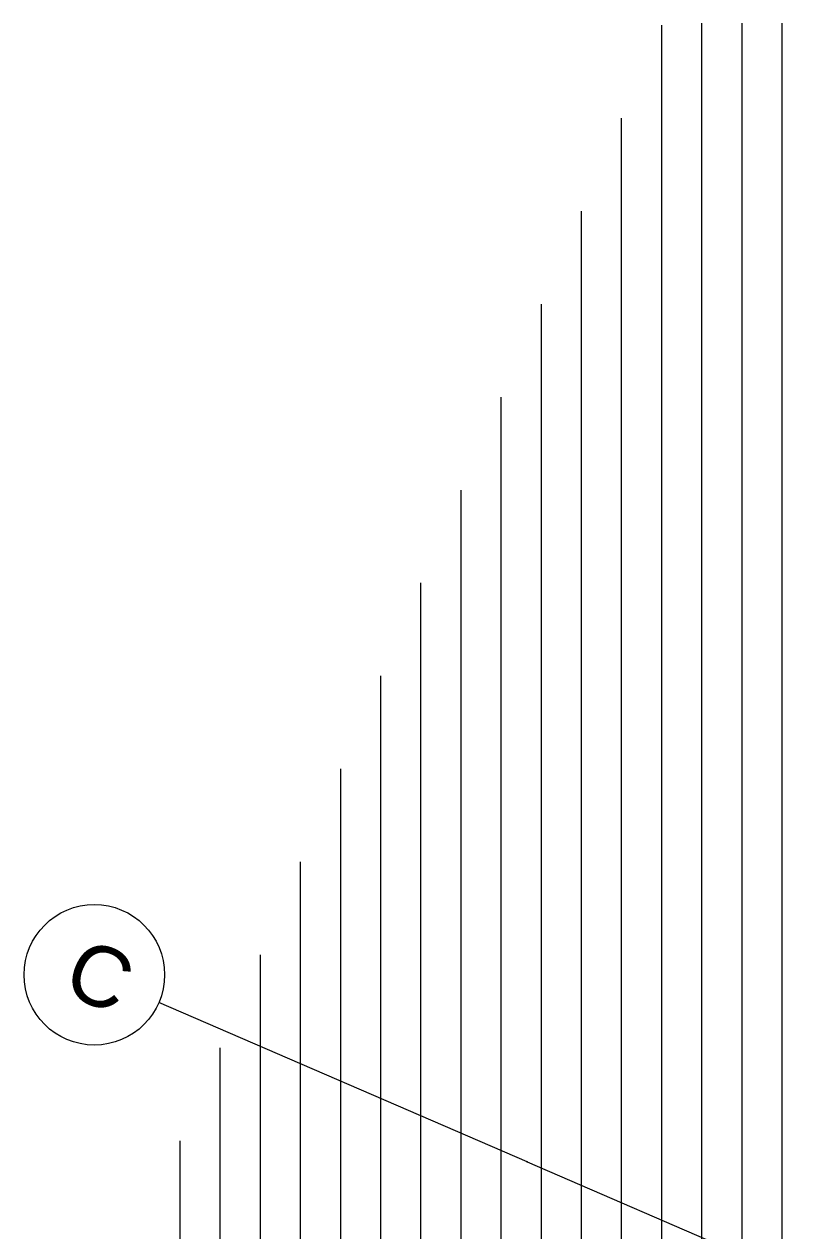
# Model space of a CAD drawing. Header units: millimetres. Extents: x 12535370 to 12566104, y 356204400 to 356234587.
# Drawn here: x 12539310 to 12541231, y 356220176 to 356223181 of the extents above; entities that cross this region are included whole.
import ezdxf
from ezdxf.enums import TextEntityAlignment as Align

# ---------------------------------------------------------------- set-up
doc = ezdxf.new("R2010")
doc.units = ezdxf.units.MM
doc.header["$MEASUREMENT"] = 0
doc.linetypes.add('Dot & Dashed', pattern=[6702.78, 3527.78, -1763.89, 0, -1411.11])
for name, color, linetype, lineweight in [('New_255 Plangrafiken_Pen_No__39', 8, 'Continuous', 13), ('New_290 Raster _ Achsen_Pen_No__1', 7, 'Continuous', 13), ('New_290 Raster _ Achsen_Pen_No__108', 7, 'Continuous', 13)]:
    doc.layers.add(name, color=color, linetype=linetype, lineweight=lineweight)
doc.layers.add('New_290 Raster _ Achsen', color=7, linetype='Continuous')
doc.styles.add('GENERATED_STYLE_1', font='arial.ttf')

# ---------------------------------------------------------------- blocks, each defined once
blk = doc.blocks.new('*X16', base_point=(12240439.2, 356160438.4))
at = {"layer": 'New_255 Plangrafiken_Pen_No__39', "color": 8, "linetype": 'Continuous', "lineweight": 13}
for p, q in [((12540898.2, 356223178.5), (12540898.2, 356222933.6)), ((12540898.2, 356223178.5), (12540898.2, 356222933.6)), ((12540998.2, 356223183.6), (12540998.2, 356222933.6)), ((12540998.2, 356223183.6), (12540998.2, 356222933.6)), ((12541098.2, 356223183.6), (12541098.2, 356222933.6)), ((12541098.2, 356223183.6), (12541098.2, 356222933.6)), ((12541198.2, 356223183.6), (12541198.2, 356222933.6)), ((12541198.2, 356223183.6), (12541198.2, 356222933.6)), ((12540798.2, 356222947), (12540798.2, 356222933.6)), ((12540798.2, 356222947), (12540798.2, 356222933.6)), ((12540798.2, 356222933.6), (12540798.2, 356222683.6)), ((12540798.2, 356222933.6), (12540798.2, 356222683.6)), ((12540898.2, 356222933.6), (12540898.2, 356222683.6)), ((12540898.2, 356222933.6), (12540898.2, 356222683.6)), ((12540998.2, 356222933.6), (12540998.2, 356222683.6)), ((12540998.2, 356222933.6), (12540998.2, 356222683.6)), ((12541098.2, 356222933.6), (12541098.2, 356222683.6)), ((12541098.2, 356222933.6), (12541098.2, 356222683.6)), ((12541198.2, 356222933.6), (12541198.2, 356222683.6)), ((12541198.2, 356222933.6), (12541198.2, 356222683.6)), ((12540698.2, 356222715.6), (12540698.2, 356222683.6)), ((12540698.2, 356222715.6), (12540698.2, 356222683.6)), ((12540698.2, 356222683.6), (12540698.2, 356222433.6)), ((12540698.2, 356222683.6), (12540698.2, 356222433.6)), ((12540798.2, 356222683.6), (12540798.2, 356222433.6)), ((12540798.2, 356222683.6), (12540798.2, 356222433.6)), ((12540898.2, 356222683.6), (12540898.2, 356222433.6)), ((12540898.2, 356222683.6), (12540898.2, 356222433.6)), ((12540998.2, 356222683.6), (12540998.2, 356222433.6)), ((12540998.2, 356222683.6), (12540998.2, 356222433.6)), ((12541098.2, 356222683.6), (12541098.2, 356222433.6)), ((12541098.2, 356222683.6), (12541098.2, 356222433.6)), ((12541198.2, 356222683.6), (12541198.2, 356222433.6)), ((12541198.2, 356222683.6), (12541198.2, 356222433.6)), ((12540598.2, 356222484.1), (12540598.2, 356222433.6)), ((12540598.2, 356222484.1), (12540598.2, 356222433.6)), ((12540598.2, 356222433.6), (12540598.2, 356222183.6)), ((12540598.2, 356222433.6), (12540598.2, 356222183.6)), ((12540698.2, 356222433.6), (12540698.2, 356222183.6)), ((12540698.2, 356222433.6), (12540698.2, 356222183.6)), ((12540798.2, 356222433.6), (12540798.2, 356222183.6)), ((12540798.2, 356222433.6), (12540798.2, 356222183.6)), ((12540898.2, 356222433.6), (12540898.2, 356222183.6)), ((12540898.2, 356222433.6), (12540898.2, 356222183.6)), ((12540998.2, 356222433.6), (12540998.2, 356222183.6)), ((12540998.2, 356222433.6), (12540998.2, 356222183.6)), ((12541098.2, 356222433.6), (12541098.2, 356222183.6)), ((12541098.2, 356222433.6), (12541098.2, 356222183.6)), ((12541198.2, 356222433.6), (12541198.2, 356222183.6)), ((12541198.2, 356222433.6), (12541198.2, 356222183.6)), ((12540498.2, 356222252.6), (12540498.2, 356222183.6)), ((12540498.2, 356222252.6), (12540498.2, 356222183.6)), ((12540498.2, 356222183.6), (12540498.2, 356221933.6)), ((12540498.2, 356222183.6), (12540498.2, 356221933.6)), ((12540598.2, 356222183.6), (12540598.2, 356221933.6)), ((12540598.2, 356222183.6), (12540598.2, 356221933.6)), ((12540698.2, 356222183.6), (12540698.2, 356221933.6)), ((12540698.2, 356222183.6), (12540698.2, 356221933.6)), ((12540798.2, 356222183.6), (12540798.2, 356221933.6)), ((12540798.2, 356222183.6), (12540798.2, 356221933.6)), ((12540898.2, 356222183.6), (12540898.2, 356221933.6)), ((12540898.2, 356222183.6), (12540898.2, 356221933.6)), ((12540998.2, 356222183.6), (12540998.2, 356221933.6)), ((12540998.2, 356222183.6), (12540998.2, 356221933.6)), ((12541098.2, 356222183.6), (12541098.2, 356221933.6)), ((12541098.2, 356222183.6), (12541098.2, 356221933.6)), ((12541198.2, 356222183.6), (12541198.2, 356221933.6)), ((12541198.2, 356222183.6), (12541198.2, 356221933.6)), ((12540398.2, 356222021.1), (12540398.2, 356221933.6)), ((12540398.2, 356222021.1), (12540398.2, 356221933.6)), ((12540398.2, 356221933.6), (12540398.2, 356221683.6)), ((12540398.2, 356221933.6), (12540398.2, 356221683.6)), ((12540498.2, 356221933.6), (12540498.2, 356221683.6)), ((12540498.2, 356221933.6), (12540498.2, 356221683.6)), ((12540598.2, 356221933.6), (12540598.2, 356221683.6)), ((12540598.2, 356221933.6), (12540598.2, 356221683.6)), ((12540698.2, 356221933.6), (12540698.2, 356221683.6)), ((12540698.2, 356221933.6), (12540698.2, 356221683.6)), ((12540798.2, 356221933.6), (12540798.2, 356221683.6)), ((12540798.2, 356221933.6), (12540798.2, 356221683.6)), ((12540898.2, 356221933.6), (12540898.2, 356221683.6)), ((12540898.2, 356221933.6), (12540898.2, 356221683.6)), ((12540998.2, 356221933.6), (12540998.2, 356221683.6)), ((12540998.2, 356221933.6), (12540998.2, 356221683.6)), ((12541098.2, 356221933.6), (12541098.2, 356221683.6)), ((12541098.2, 356221933.6), (12541098.2, 356221683.6)), ((12541198.2, 356221933.6), (12541198.2, 356221683.6)), ((12541198.2, 356221933.6), (12541198.2, 356221683.6)), ((12540298.2, 356221789.6), (12540298.2, 356221683.6)), ((12540298.2, 356221789.6), (12540298.2, 356221683.6)), ((12540298.2, 356221683.6), (12540298.2, 356221433.6)), ((12540298.2, 356221683.6), (12540298.2, 356221433.6)), ((12540398.2, 356221683.6), (12540398.2, 356221433.6)), ((12540398.2, 356221683.6), (12540398.2, 356221433.6)), ((12540498.2, 356221683.6), (12540498.2, 356221433.6)), ((12540498.2, 356221683.6), (12540498.2, 356221433.6)), ((12540598.2, 356221683.6), (12540598.2, 356221433.6)), ((12540598.2, 356221683.6), (12540598.2, 356221433.6)), ((12540698.2, 356221683.6), (12540698.2, 356221433.6)), ((12540698.2, 356221683.6), (12540698.2, 356221433.6)), ((12540798.2, 356221683.6), (12540798.2, 356221433.6)), ((12540798.2, 356221683.6), (12540798.2, 356221433.6)), ((12540898.2, 356221683.6), (12540898.2, 356221433.6)), ((12540898.2, 356221683.6), (12540898.2, 356221433.6)), ((12540998.2, 356221683.6), (12540998.2, 356221433.6)), ((12540998.2, 356221683.6), (12540998.2, 356221433.6)), ((12541098.2, 356221683.6), (12541098.2, 356221433.6)), ((12541098.2, 356221683.6), (12541098.2, 356221433.6)), ((12541198.2, 356221683.6), (12541198.2, 356221433.6)), ((12541198.2, 356221683.6), (12541198.2, 356221433.6)), ((12540198.2, 356221558.1), (12540198.2, 356221433.6)), ((12540198.2, 356221558.1), (12540198.2, 356221433.6)), ((12540198.2, 356221433.6), (12540198.2, 356221183.6)), ((12540198.2, 356221433.6), (12540198.2, 356221183.6)), ((12540298.2, 356221433.6), (12540298.2, 356221183.6)), ((12540298.2, 356221433.6), (12540298.2, 356221183.6)), ((12540398.2, 356221433.6), (12540398.2, 356221183.6)), ((12540398.2, 356221433.6), (12540398.2, 356221183.6)), ((12540498.2, 356221433.6), (12540498.2, 356221183.6)), ((12540498.2, 356221433.6), (12540498.2, 356221183.6)), ((12540598.2, 356221433.6), (12540598.2, 356221183.6)), ((12540598.2, 356221433.6), (12540598.2, 356221183.6)), ((12540698.2, 356221433.6), (12540698.2, 356221183.6)), ((12540698.2, 356221433.6), (12540698.2, 356221183.6)), ((12540798.2, 356221433.6), (12540798.2, 356221183.6)), ((12540798.2, 356221433.6), (12540798.2, 356221183.6)), ((12540898.2, 356221433.6), (12540898.2, 356221183.6)), ((12540898.2, 356221433.6), (12540898.2, 356221183.6)), ((12540998.2, 356221433.6), (12540998.2, 356221183.6)), ((12540998.2, 356221433.6), (12540998.2, 356221183.6)), ((12541098.2, 356221433.6), (12541098.2, 356221183.6)), ((12541098.2, 356221433.6), (12541098.2, 356221183.6)), ((12541198.2, 356221433.6), (12541198.2, 356221183.6)), ((12541198.2, 356221433.6), (12541198.2, 356221183.6)), ((12540098.2, 356221326.6), (12540098.2, 356221183.6)), ((12540098.2, 356221326.6), (12540098.2, 356221183.6)), ((12540098.2, 356221183.6), (12540098.2, 356220933.6)), ((12540098.2, 356221183.6), (12540098.2, 356220933.6)), ((12540198.2, 356221183.6), (12540198.2, 356220933.6)), ((12540198.2, 356221183.6), (12540198.2, 356220933.6)), ((12540298.2, 356221183.6), (12540298.2, 356220933.6)), ((12540298.2, 356221183.6), (12540298.2, 356220933.6)), ((12540398.2, 356221183.6), (12540398.2, 356220933.6)), ((12540398.2, 356221183.6), (12540398.2, 356220933.6)), ((12540498.2, 356221183.6), (12540498.2, 356220933.6)), ((12540498.2, 356221183.6), (12540498.2, 356220933.6)), ((12540598.2, 356221183.6), (12540598.2, 356220933.6)), ((12540598.2, 356221183.6), (12540598.2, 356220933.6)), ((12540698.2, 356221183.6), (12540698.2, 356220933.6)), ((12540698.2, 356221183.6), (12540698.2, 356220933.6)), ((12540798.2, 356221183.6), (12540798.2, 356220933.6)), ((12540798.2, 356221183.6), (12540798.2, 356220933.6)), ((12540898.2, 356221183.6), (12540898.2, 356220933.6)), ((12540898.2, 356221183.6), (12540898.2, 356220933.6)), ((12540998.2, 356221183.6), (12540998.2, 356220933.6)), ((12540998.2, 356221183.6), (12540998.2, 356220933.6)), ((12541098.2, 356221183.6), (12541098.2, 356220933.6)), ((12541098.2, 356221183.6), (12541098.2, 356220933.6)), ((12541198.2, 356221183.6), (12541198.2, 356220933.6)), ((12541198.2, 356221183.6), (12541198.2, 356220933.6)), ((12539998.2, 356221095.1), (12539998.2, 356220933.6)), ((12539998.2, 356221095.1), (12539998.2, 356220933.6)), ((12539998.2, 356220933.6), (12539998.2, 356220683.6)), ((12539998.2, 356220933.6), (12539998.2, 356220683.6)), ((12540098.2, 356220933.6), (12540098.2, 356220683.6)), ((12540098.2, 356220933.6), (12540098.2, 356220683.6)), ((12540198.2, 356220933.6), (12540198.2, 356220683.6)), ((12540198.2, 356220933.6), (12540198.2, 356220683.6)), ((12540298.2, 356220933.6), (12540298.2, 356220683.6)), ((12540298.2, 356220933.6), (12540298.2, 356220683.6)), ((12540398.2, 356220933.6), (12540398.2, 356220683.6)), ((12540398.2, 356220933.6), (12540398.2, 356220683.6)), ((12540498.2, 356220933.6), (12540498.2, 356220683.6)), ((12540498.2, 356220933.6), (12540498.2, 356220683.6)), ((12540598.2, 356220933.6), (12540598.2, 356220683.6)), ((12540598.2, 356220933.6), (12540598.2, 356220683.6)), ((12540698.2, 356220933.6), (12540698.2, 356220683.6)), ((12540698.2, 356220933.6), (12540698.2, 356220683.6)), ((12540798.2, 356220933.6), (12540798.2, 356220683.6)), ((12540798.2, 356220933.6), (12540798.2, 356220683.6)), ((12540898.2, 356220933.6), (12540898.2, 356220683.6)), ((12540898.2, 356220933.6), (12540898.2, 356220683.6)), ((12540998.2, 356220933.6), (12540998.2, 356220683.6)), ((12540998.2, 356220933.6), (12540998.2, 356220683.6)), ((12541098.2, 356220933.6), (12541098.2, 356220683.6)), ((12541098.2, 356220933.6), (12541098.2, 356220683.6)), ((12541198.2, 356220933.6), (12541198.2, 356220683.6)), ((12541198.2, 356220933.6), (12541198.2, 356220683.6)), ((12539898.2, 356220863.6), (12539898.2, 356220683.6)), ((12539898.2, 356220863.6), (12539898.2, 356220683.6)), ((12539898.2, 356220683.6), (12539898.2, 356220433.6)), ((12539898.2, 356220683.6), (12539898.2, 356220433.6)), ((12539998.2, 356220683.6), (12539998.2, 356220433.6)), ((12539998.2, 356220683.6), (12539998.2, 356220433.6)), ((12540098.2, 356220683.6), (12540098.2, 356220433.6)), ((12540098.2, 356220683.6), (12540098.2, 356220433.6)), ((12540198.2, 356220683.6), (12540198.2, 356220433.6)), ((12540198.2, 356220683.6), (12540198.2, 356220433.6)), ((12540298.2, 356220683.6), (12540298.2, 356220433.6)), ((12540298.2, 356220683.6), (12540298.2, 356220433.6)), ((12540398.2, 356220683.6), (12540398.2, 356220433.6)), ((12540398.2, 356220683.6), (12540398.2, 356220433.6)), ((12540498.2, 356220683.6), (12540498.2, 356220433.6)), ((12540498.2, 356220683.6), (12540498.2, 356220433.6)), ((12540598.2, 356220683.6), (12540598.2, 356220433.6)), ((12540598.2, 356220683.6), (12540598.2, 356220433.6)), ((12540698.2, 356220683.6), (12540698.2, 356220433.6)), ((12540698.2, 356220683.6), (12540698.2, 356220433.6)), ((12540798.2, 356220683.6), (12540798.2, 356220433.6)), ((12540798.2, 356220683.6), (12540798.2, 356220433.6)), ((12540898.2, 356220683.6), (12540898.2, 356220433.6)), ((12540898.2, 356220683.6), (12540898.2, 356220433.6)), ((12540998.2, 356220683.6), (12540998.2, 356220433.6)), ((12540998.2, 356220683.6), (12540998.2, 356220433.6)), ((12541098.2, 356220683.6), (12541098.2, 356220433.6)), ((12541098.2, 356220683.6), (12541098.2, 356220433.6)), ((12541198.2, 356220683.6), (12541198.2, 356220433.6)), ((12541198.2, 356220683.6), (12541198.2, 356220433.6)), ((12539798.2, 356220632.1), (12539798.2, 356220433.6)), ((12539798.2, 356220632.1), (12539798.2, 356220433.6)), ((12539798.2, 356220433.6), (12539798.2, 356220183.6)), ((12539798.2, 356220433.6), (12539798.2, 356220183.6)), ((12539898.2, 356220433.6), (12539898.2, 356220183.6)), ((12539898.2, 356220433.6), (12539898.2, 356220183.6)), ((12539998.2, 356220433.6), (12539998.2, 356220183.6)), ((12539998.2, 356220433.6), (12539998.2, 356220183.6)), ((12540098.2, 356220433.6), (12540098.2, 356220183.6)), ((12540098.2, 356220433.6), (12540098.2, 356220183.6)), ((12540198.2, 356220433.6), (12540198.2, 356220183.6)), ((12540198.2, 356220433.6), (12540198.2, 356220183.6)), ((12540298.2, 356220433.6), (12540298.2, 356220183.6)), ((12540298.2, 356220433.6), (12540298.2, 356220183.6)), ((12540398.2, 356220433.6), (12540398.2, 356220183.6)), ((12540398.2, 356220433.6), (12540398.2, 356220183.6)), ((12540498.2, 356220433.6), (12540498.2, 356220183.6)), ((12540498.2, 356220433.6), (12540498.2, 356220183.6)), ((12540598.2, 356220433.6), (12540598.2, 356220183.6)), ((12540598.2, 356220433.6), (12540598.2, 356220183.6)), ((12540698.2, 356220433.6), (12540698.2, 356220183.6)), ((12540698.2, 356220433.6), (12540698.2, 356220183.6)), ((12540798.2, 356220433.6), (12540798.2, 356220183.6)), ((12540798.2, 356220433.6), (12540798.2, 356220183.6)), ((12540898.2, 356220433.6), (12540898.2, 356220183.6)), ((12540898.2, 356220433.6), (12540898.2, 356220183.6)), ((12540998.2, 356220433.6), (12540998.2, 356220183.6)), ((12540998.2, 356220433.6), (12540998.2, 356220183.6)), ((12541098.2, 356220433.6), (12541098.2, 356220183.6)), ((12541098.2, 356220433.6), (12541098.2, 356220183.6)), ((12541198.2, 356220433.6), (12541198.2, 356220183.6)), ((12541198.2, 356220433.6), (12541198.2, 356220183.6)), ((12539698.2, 356220400.6), (12539698.2, 356220183.6)), ((12539698.2, 356220400.6), (12539698.2, 356220183.6)), ((12539698.2, 356220183.6), (12539698.2, 356219933.6)), ((12539698.2, 356220183.6), (12539698.2, 356219933.6)), ((12539798.2, 356220183.6), (12539798.2, 356219933.6)), ((12539798.2, 356220183.6), (12539798.2, 356219933.6)), ((12539898.2, 356220183.6), (12539898.2, 356219933.6)), ((12539898.2, 356220183.6), (12539898.2, 356219933.6)), ((12539998.2, 356220183.6), (12539998.2, 356219933.6)), ((12539998.2, 356220183.6), (12539998.2, 356219933.6)), ((12540098.2, 356220183.6), (12540098.2, 356219933.6)), ((12540098.2, 356220183.6), (12540098.2, 356219933.6)), ((12540198.2, 356220183.6), (12540198.2, 356219933.6)), ((12540198.2, 356220183.6), (12540198.2, 356219933.6)), ((12540298.2, 356220183.6), (12540298.2, 356219933.6)), ((12540298.2, 356220183.6), (12540298.2, 356219933.6)), ((12540398.2, 356220183.6), (12540398.2, 356219933.6)), ((12540398.2, 356220183.6), (12540398.2, 356219933.6)), ((12540498.2, 356220183.6), (12540498.2, 356219933.6)), ((12540498.2, 356220183.6), (12540498.2, 356219933.6)), ((12540598.2, 356220183.6), (12540598.2, 356219933.6)), ((12540598.2, 356220183.6), (12540598.2, 356219933.6)), ((12540698.2, 356220183.6), (12540698.2, 356219933.6)), ((12540698.2, 356220183.6), (12540698.2, 356219933.6)), ((12540798.2, 356220183.6), (12540798.2, 356219933.6)), ((12540798.2, 356220183.6), (12540798.2, 356219933.6)), ((12540898.2, 356220183.6), (12540898.2, 356219933.6)), ((12540898.2, 356220183.6), (12540898.2, 356219933.6)), ((12540998.2, 356220183.6), (12540998.2, 356219933.6)), ((12540998.2, 356220183.6), (12540998.2, 356219933.6)), ((12541098.2, 356220183.6), (12541098.2, 356219933.6)), ((12541098.2, 356220183.6), (12541098.2, 356219933.6)), ((12541198.2, 356220183.6), (12541198.2, 356219933.6)), ((12541198.2, 356220183.6), (12541198.2, 356219933.6))]:
    blk.add_line(p, q, dxfattribs=at)
blk = doc.blocks.new('Fill_5', base_point=(12240439.2, 356160438.4))
at = {"layer": 'New_255 Plangrafiken_Pen_No__39', "color": 8, "linetype": 'Continuous', "lineweight": 13}
blk.add_blockref('*X16', (12240439.2, 356160438.4), dxfattribs=at)
blk = doc.blocks.new('Standard grid marker[2]', base_point=(12539645.8, 356220744.6))
at = {"layer": 'New_290 Raster _ Achsen_Pen_No__1', "color": 7, "linetype": 'Continuous', "lineweight": 13}
blk.add_circle((12539485.1, 356220814), 175, dxfattribs=at)
at = {"layer": 'New_290 Raster _ Achsen_Pen_No__108', "color": 7, "linetype": 'Dot & Dashed', "lineweight": 13}
for q in [(12539645.8, 356220744.6), (12561567.2, 356211274.9)]:
    blk.add_line((12540563.8, 356220348), q, dxfattribs=at)
blk.add_point((12540563.8, 356220348), dxfattribs=at)
blk.add_point((12540563.8, 356220348), dxfattribs=at)
at = {"layer": 'New_290 Raster _ Achsen_Pen_No__108', "color": 7, "lineweight": 13, "style": 'GENERATED_STYLE_1'}
for tag, p in [('AC_MarkerText_1_0', (12539528.5, 356220880.1)), ('AC_MarkerText_1_1', (12562689.2, 356210875))]:
    blk.add_attdef(tag, text='', height=150, rotation=336.6365, dxfattribs=at).set_placement(p, align=Align.TOP_CENTER)

msp = doc.modelspace()

# ---------------------------------------------------------------- block references
at = {"layer": 'New_255 Plangrafiken_Pen_No__39', "color": 8, "linetype": 'Continuous', "lineweight": 13}
msp.add_blockref('Fill_5', (12240439.157, 356160438.356), dxfattribs=at)
at = {"layer": 'New_290 Raster _ Achsen', "color": 7, "linetype": 'Continuous', "lineweight": 13}
ref = msp.add_blockref('Standard grid marker[2]', (12539645.773, 356220744.612), dxfattribs=at)
ref.add_attrib('AC_MarkerText_1', 'C', dxfattribs={"layer": 'New_290 Raster _ Achsen_Pen_No__108', "color": 7, "lineweight": 13, "height": 150, "rotation": 336.636458, "style": 'GENERATED_STYLE_1'}).set_placement((12539528.46, 356220880.05), align=Align.TOP_CENTER)

doc.saveas('drawing.dxf')
